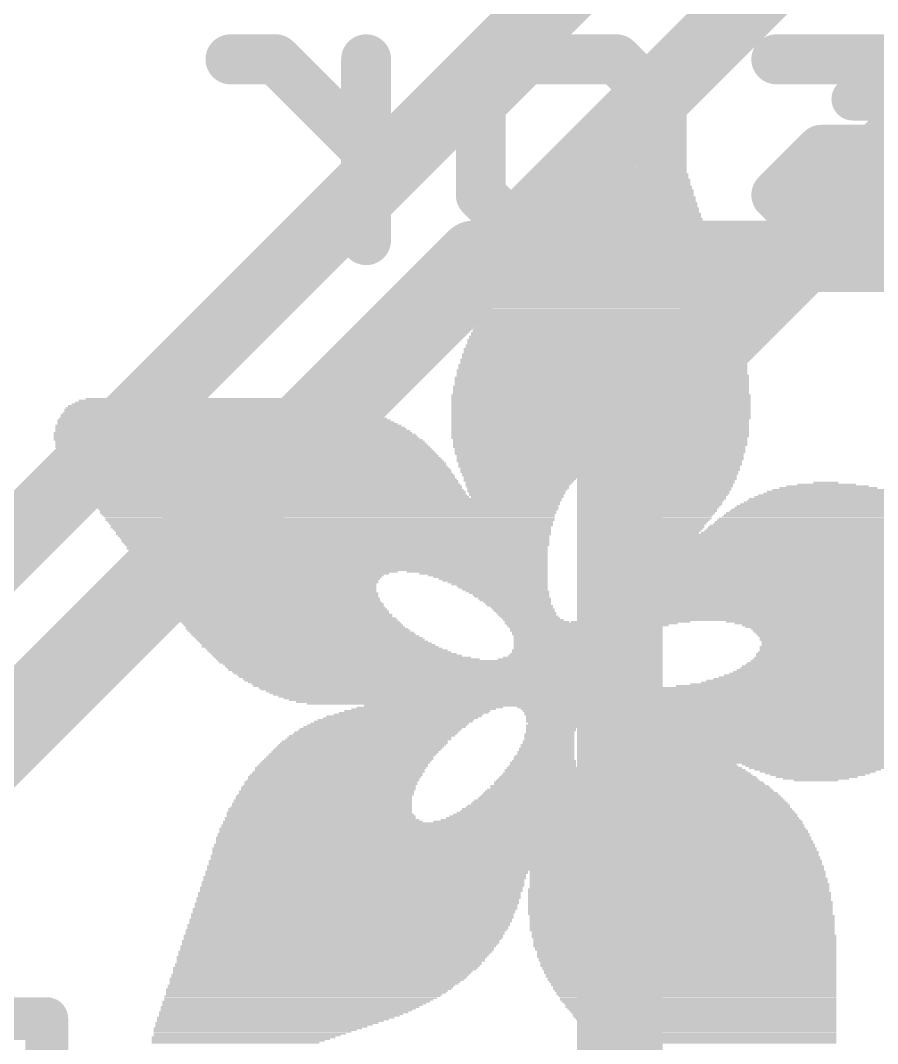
# Model space of a CAD drawing. Extents: x -0.1 to 25.5, y -0.1 to 17.9.
# Drawn here: x 4.724 to 7.776, y 11.802 to 15.445 of the extents above; entities that cross this region are included whole.
import ezdxf

# ---------------------------------------------------------------- set-up
doc = ezdxf.new("R2010")
doc.units = 0
for name, color, linetype in [('1', 12, 'CONTINUOUS'), ('16', 5, 'CONTINUOUS'), ('21', 40, 'CONTINUOUS'), ('22', 6, 'CONTINUOUS')]:
    doc.layers.add(name, color=color, linetype=linetype)

# ---------------------------------------------------------------- blocks, each defined once
blk = doc.blocks.new('RECT')
blk.add_solid([(-0.5, -0.5), (0.5, -0.5), (-0.5, 0.5), (0.5, 0.5)])

msp = doc.modelspace()

# ---------------------------------------------------------------- linework, layer by layer
at = {"layer": '1', "const_width": 0.254}
for points in [[(4.306, 12.573), (6.338, 14.605)], [(6.338, 14.605), (16.3195, 14.605)]]:
    msp.add_lwpolyline(points, dxfattribs=at)
at = {"layer": '1', "const_width": 0.127}
for points in [[(6.338, 14.6685, 1), (6.338, 14.5415)], [(6.3829, 14.5601, 1), (6.2931, 14.6499)]]:
    msp.add_lwpolyline(points, format="xyb", dxfattribs=at)
at = {"layer": '16'}
for points, const_width in [([(7.1882, 16.0782), (2.5821, 11.4721)], 0.254), ([(3.3655, 11.557), (7.4295, 15.621)], 0.254), ([(7.9469, 15.0749), (6.858, 13.986)], 0.3048), ([(6.858, 13.986), (6.858, 10.8585)], 0.3048)]:
    msp.add_lwpolyline(points, dxfattribs=dict(at, const_width=const_width))
at = {"layer": '16', "const_width": 0.1524}
for points in [[(6.9342, 13.986, 1), (6.7818, 13.986)], [(6.8041, 14.0399, 1), (6.9119, 13.9321)]]:
    msp.add_lwpolyline(points, format="xyb", dxfattribs=at)
at = {"layer": '21', "const_width": 0.1524}
for points in [[(7.6881, 15.1645), (8.2643, 15.1645)], [(2.2175, 11.89), (4.8175, 11.89)], [(4.8175, 11.89), (4.8175, 10.79)]]:
    msp.add_lwpolyline(points, dxfattribs=at)
at = {"layer": '21', "const_width": 0.0762}
for points in [[(7.6881, 15.2026, 1), (7.6881, 15.1264)], [(4.8556, 11.89, 1), (4.7794, 11.89)], [(4.8175, 11.8519, 1), (4.8175, 11.9281)]]:
    msp.add_lwpolyline(points, format="xyb", dxfattribs=at)
at = {"layer": '22', "const_width": 0.1778}
for points in [[(5.6326, 15.3062), (5.4716, 15.3062)], [(5.9546, 14.9842), (5.6326, 15.3062)], [(5.9546, 14.6622), (5.9546, 15.3062)], [(6.3631, 15.1452), (6.5241, 15.3062)], [(6.5241, 15.3062), (6.8461, 15.3062)], [(6.8461, 15.3062), (7.0071, 15.1452)], [(7.8986, 15.3062), (7.4155, 15.3062)], [(6.3631, 14.8232), (6.3631, 15.1452)], [(7.0071, 15.1452), (7.0071, 14.8232)], [(7.4155, 14.8232), (7.5766, 14.9842)], [(7.5766, 14.9842), (7.8986, 14.9842)], [(6.5241, 14.6622), (6.3631, 14.8232)], [(7.0071, 14.8232), (6.8461, 14.6622)], [(7.5766, 14.6622), (7.4155, 14.8232)], [(6.8461, 14.6622), (6.5241, 14.6622)], [(8.0596, 14.6622), (7.5766, 14.6622)]]:
    msp.add_lwpolyline(points, dxfattribs=at)
at = {"layer": '22', "const_width": 0.0889}
for points in [[(5.4716, 15.3506, 1), (5.4716, 15.2617)], [(5.6641, 15.3376, 1), (5.6012, 15.2747)], [(5.6326, 15.2617, 1), (5.6326, 15.3506)], [(5.9991, 15.3062, 1), (5.9102, 15.3062)], [(6.5241, 15.3506, 1), (6.5241, 15.2617)], [(6.5555, 15.2747, 1), (6.4927, 15.3376)], [(6.8775, 15.3376, 1), (6.8147, 15.2747)], [(6.8461, 15.2617, 1), (6.8461, 15.3506)], [(7.4155, 15.3506, 1), (7.4155, 15.2617)], [(6.4075, 15.1452, 1), (6.3186, 15.1452)], [(7.0516, 15.1452, 1), (6.9627, 15.1452)], [(6.3317, 15.1766, 1), (6.3945, 15.1137)], [(6.9757, 15.1137, 1), (7.0385, 15.1766)], [(5.9232, 14.9527, 1), (5.9861, 15.0156)], [(7.5766, 15.0286, 1), (7.5766, 14.9397)], [(7.608, 14.9527, 1), (7.5451, 15.0156)], [(6.3945, 14.8546, 1), (6.3317, 14.7917)], [(7.0385, 14.7917, 1), (6.9757, 14.8546)], [(7.447, 14.8546, 1), (7.3841, 14.7917)], [(6.3186, 14.8232, 1), (6.4075, 14.8232)], [(6.9627, 14.8232, 1), (7.0516, 14.8232)], [(7.3841, 14.8546, 1), (7.447, 14.7917)], [(6.5241, 14.7066, 1), (6.5241, 14.6177)], [(6.4927, 14.6307, 1), (6.5555, 14.6936)], [(6.8147, 14.6936, 1), (6.8775, 14.6307)], [(6.8461, 14.6177, 1), (6.8461, 14.7066)], [(7.5766, 14.7066, 1), (7.5766, 14.6177)], [(7.5451, 14.6307, 1), (7.608, 14.6936)], [(5.9102, 14.6622, 1), (5.9991, 14.6622)]]:
    msp.add_lwpolyline(points, format="xyb", dxfattribs=at)

# ---------------------------------------------------------------- block references
at = {"layer": '21'}
for p, xscale, yscale in [((6.9342, 15.0813), 0.1334, 0.0063), ((6.931, 15.0876), 0.1016, 0.0064), ((6.931, 15.094), 0.0635, 0.0063), ((6.9342, 15.0432), 0.2222, 0.0063), ((6.9342, 15.0495), 0.2096, 0.0064), ((6.9342, 15.0559), 0.1968, 0.0063), ((6.9342, 15.0622), 0.1842, 0.0064), ((6.9342, 15.0686), 0.1714, 0.0063), ((6.9374, 15.0749), 0.1524, 0.0064), ((6.9279, 15.0114), 0.2603, 0.0064), ((6.931, 15.0178), 0.254, 0.0063), ((6.931, 15.0241), 0.2413, 0.0064), ((6.9342, 15.0305), 0.235, 0.0063), ((6.9342, 15.0368), 0.2222, 0.0064), ((6.9247, 14.9733), 0.3048, 0.0064), ((6.9247, 14.986), 0.2921, 0.0064), ((6.9247, 14.9797), 0.2921, 0.0063), ((6.9279, 14.9924), 0.2857, 0.0063), ((6.9279, 14.9987), 0.2731, 0.0064), ((6.931, 15.0051), 0.2667, 0.0063), ((6.9152, 14.9416), 0.3365, 0.0063), ((6.9184, 14.9352), 0.3429, 0.0064), ((6.9183, 14.9479), 0.3302, 0.0064), ((6.9215, 14.9543), 0.3238, 0.0063), ((6.9215, 14.967), 0.3112, 0.0063), ((6.9215, 14.9606), 0.3112, 0.0064), ((6.9088, 14.8971), 0.3874, 0.0064), ((6.9088, 14.9035), 0.3746, 0.0063), ((6.912, 14.9162), 0.3683, 0.0063), ((6.912, 14.9098), 0.3683, 0.0064), ((6.912, 14.9225), 0.3556, 0.0064), ((6.9152, 14.9289), 0.3493, 0.0063), ((6.9024, 14.8717), 0.4127, 0.0064), ((6.9024, 14.8654), 0.4127, 0.0063), ((6.9056, 14.878), 0.4064, 0.0063), ((6.9057, 14.8844), 0.3937, 0.0064), ((6.9088, 14.8908), 0.3874, 0.0063), ((6.8961, 14.8336), 0.4508, 0.0064), ((6.8961, 14.8273), 0.4508, 0.0063), ((6.8993, 14.8399), 0.4445, 0.0063), ((6.8993, 14.8527), 0.4318, 0.0063), ((6.8993, 14.8463), 0.4318, 0.0064), ((6.8993, 14.859), 0.4191, 0.0064), ((6.8866, 14.7892), 0.4953, 0.0063), ((6.8898, 14.7955), 0.4889, 0.0064), ((6.8898, 14.8082), 0.4763, 0.0064), ((6.8898, 14.8018), 0.4763, 0.0063), ((6.8929, 14.8146), 0.4699, 0.0063), ((6.8929, 14.8209), 0.4572, 0.0064), ((6.8834, 14.7574), 0.527, 0.0064), ((6.8803, 14.7637), 0.5207, 0.0063), ((6.8834, 14.7701), 0.5144, 0.0064), ((6.8834, 14.7828), 0.5016, 0.0064), ((6.8866, 14.7765), 0.508, 0.0063), ((6.8739, 14.7193), 0.5715, 0.0064), ((6.8739, 14.7256), 0.5588, 0.0063), ((6.8771, 14.7384), 0.5525, 0.0063), ((6.8771, 14.732), 0.5525, 0.0064), ((6.8771, 14.7447), 0.5397, 0.0064), ((6.8802, 14.7511), 0.5334, 0.0063), ((6.8675, 14.6812), 0.6096, 0.0064), ((6.8676, 14.6939), 0.5969, 0.0064), ((6.8676, 14.6875), 0.5969, 0.0063), ((6.8707, 14.7003), 0.5906, 0.0063), ((6.8707, 14.7066), 0.5778, 0.0064), ((6.8739, 14.713), 0.5715, 0.0063), ((6.858, 14.6494), 0.6414, 0.0063), ((6.858, 14.6431), 0.6414, 0.0064), ((6.8612, 14.6558), 0.635, 0.0064), ((6.8643, 14.6622), 0.6287, 0.0063), ((6.8612, 14.6685), 0.6223, 0.0064), ((6.8643, 14.6749), 0.6159, 0.0063), ((6.8517, 14.6113), 0.6795, 0.0063), ((6.8517, 14.6241), 0.6667, 0.0063), ((6.8548, 14.6177), 0.6731, 0.0064), ((6.8548, 14.6304), 0.6604, 0.0064), ((6.858, 14.6368), 0.654, 0.0063), ((6.8453, 14.5732), 0.7176, 0.0063), ((6.8453, 14.586), 0.7048, 0.0063), ((6.8485, 14.5796), 0.7112, 0.0064), ((6.8485, 14.5923), 0.6985, 0.0064), ((6.8485, 14.605), 0.6858, 0.0064), ((6.8517, 14.5987), 0.6921, 0.0063), ((6.8358, 14.5352), 0.762, 0.0063), ((6.839, 14.5415), 0.7557, 0.0064), ((6.839, 14.5479), 0.7429, 0.0063), ((6.8421, 14.5606), 0.7366, 0.0063), ((6.8421, 14.5542), 0.7366, 0.0064), ((6.8422, 14.5669), 0.7239, 0.0064), ((6.8295, 14.4971), 0.8001, 0.0063), ((6.8326, 14.5034), 0.7938, 0.0064), ((6.8326, 14.5161), 0.781, 0.0064), ((6.8326, 14.5098), 0.781, 0.0063), ((6.8326, 14.5225), 0.7684, 0.0063), ((6.8358, 14.5288), 0.762, 0.0064), ((6.8199, 14.4653), 0.8318, 0.0064), ((6.8231, 14.4717), 0.8255, 0.0063), ((6.8262, 14.478), 0.8191, 0.0064), ((6.8262, 14.4907), 0.8065, 0.0064), ((6.8262, 14.4844), 0.8065, 0.0063), ((6.8167, 14.4336), 0.8636, 0.0063), ((6.8167, 14.4272), 0.8636, 0.0064), ((6.8199, 14.4399), 0.8572, 0.0064), ((6.8168, 14.4463), 0.8509, 0.0063), ((6.8199, 14.4526), 0.8446, 0.0064), ((6.8231, 14.459), 0.8382, 0.0063), ((6.8104, 14.3955), 0.9017, 0.0063), ((6.8104, 14.3891), 0.9017, 0.0064), ((6.8136, 14.4018), 0.8953, 0.0064), ((6.8136, 14.4145), 0.8827, 0.0064), ((6.8136, 14.4082), 0.8827, 0.0063), ((6.8168, 14.4209), 0.8763, 0.0063), ((6.8072, 14.3574), 0.9334, 0.0063), ((6.8072, 14.351), 0.9334, 0.0064), ((6.8072, 14.3701), 0.9208, 0.0063), ((6.8104, 14.3637), 0.9271, 0.0064), ((6.8104, 14.3828), 0.9144, 0.0063), ((6.8104, 14.3764), 0.9144, 0.0064), ((6.804, 14.3193), 0.9652, 0.0063), ((6.8041, 14.332), 0.9525, 0.0063), ((6.8072, 14.3256), 0.9588, 0.0064), ((6.804, 14.3447), 0.9398, 0.0063), ((6.8072, 14.3383), 0.9462, 0.0064), ((6.804, 14.2812), 0.9906, 0.0063), ((6.8009, 14.2875), 0.9843, 0.0064), ((6.8009, 14.3066), 0.9715, 0.0063), ((6.8041, 14.3002), 0.9779, 0.0064), ((6.8041, 14.2939), 0.9779, 0.0063), ((6.804, 14.3129), 0.9652, 0.0064), ((6.7976, 14.2558), 1.0033, 0.0063), ((6.8009, 14.2494), 1.0097, 0.0064), ((6.8009, 14.2431), 1.0097, 0.0063), ((6.8009, 14.2748), 0.9969, 0.0064), ((6.8009, 14.2685), 0.9969, 0.0063), ((6.8009, 14.2621), 0.9969, 0.0064), ((6.7976, 14.2177), 1.0287, 0.0063), ((6.7976, 14.2113), 1.0287, 0.0064), ((6.7976, 14.205), 1.0287, 0.0063), ((6.7977, 14.2367), 1.016, 0.0064), ((6.7977, 14.2304), 1.016, 0.0063), ((6.7977, 14.224), 1.016, 0.0064), ((6.7945, 14.1732), 1.0478, 0.0064), ((6.7945, 14.1986), 1.035, 0.0064), ((6.7945, 14.1923), 1.035, 0.0063), ((6.7945, 14.1859), 1.035, 0.0064), ((6.7977, 14.1796), 1.0414, 0.0063), ((6.7914, 14.1415), 1.0541, 0.0063), ((6.7914, 14.1351), 1.0541, 0.0064), ((6.7945, 14.1669), 1.0478, 0.0063), ((6.7945, 14.1605), 1.0478, 0.0064), ((6.7945, 14.1542), 1.0478, 0.0063), ((6.7945, 14.1478), 1.0478, 0.0064), ((5.3531, 14.097), 0.7937, 0.0064), ((6.7913, 14.1097), 1.0668, 0.0064), ((6.7913, 14.1034), 1.0668, 0.0063), ((6.7913, 14.097), 1.0668, 0.0064), ((6.7914, 14.1288), 1.0541, 0.0063), ((6.7914, 14.1224), 1.0541, 0.0064), ((6.7914, 14.1161), 1.0541, 0.0063), ((5.4134, 14.0589), 1.0668, 0.0064), ((5.407, 14.0653), 1.0414, 0.0063), ((5.3975, 14.0716), 1.0096, 0.0064), ((5.3912, 14.078), 0.9715, 0.0063), ((5.3817, 14.0843), 0.9271, 0.0064), ((5.3689, 14.0907), 0.8763, 0.0063), ((6.7913, 14.0907), 1.0668, 0.0063), ((6.7913, 14.0843), 1.0668, 0.0064), ((6.7913, 14.078), 1.0668, 0.0063), ((6.7913, 14.0716), 1.0668, 0.0064), ((6.7913, 14.0653), 1.0668, 0.0063), ((6.7913, 14.0589), 1.0668, 0.0064), ((5.4451, 14.0272), 1.1684, 0.0063), ((5.4325, 14.0399), 1.1303, 0.0063), ((5.442, 14.0335), 1.1493, 0.0064), ((5.4293, 14.0462), 1.1113, 0.0064), ((5.4229, 14.0526), 1.0858, 0.0063), ((6.7913, 14.0526), 1.0668, 0.0063), ((6.7913, 14.0462), 1.0668, 0.0064), ((6.7913, 14.0399), 1.0668, 0.0063), ((6.7913, 14.0335), 1.0668, 0.0064), ((6.7913, 14.0272), 1.0668, 0.0063), ((5.4705, 13.9954), 1.2446, 0.0064), ((5.4737, 13.9891), 1.251, 0.0063), ((5.4642, 14.0018), 1.2319, 0.0063), ((5.4546, 14.0145), 1.2001, 0.0063), ((5.4483, 14.0208), 1.1874, 0.0064), ((5.461, 14.0081), 1.2128, 0.0064), ((6.7881, 14.0208), 1.0605, 0.0064), ((6.7881, 14.0145), 1.0605, 0.0063), ((6.7881, 14.0081), 1.0605, 0.0064), ((6.7881, 14.0018), 1.0605, 0.0063), ((6.7881, 13.9954), 1.0605, 0.0064), ((6.7881, 13.9891), 1.0605, 0.0063), ((5.4864, 13.97), 1.289, 0.0064), ((5.4896, 13.9637), 1.2954, 0.0063), ((5.4928, 13.9573), 1.3017, 0.0064), ((5.4991, 13.951), 1.3144, 0.0063), ((5.4801, 13.9764), 1.2763, 0.0063), ((5.4801, 13.9827), 1.2637, 0.0064), ((6.7881, 13.9827), 1.0605, 0.0064), ((6.7881, 13.9764), 1.0605, 0.0063), ((6.7881, 13.97), 1.0605, 0.0064), ((6.7881, 13.9637), 1.0605, 0.0063), ((6.785, 13.9573), 1.0541, 0.0064), ((6.7881, 13.951), 1.0477, 0.0063), ((5.5055, 13.9446), 1.3145, 0.0064), ((5.5086, 13.9383), 1.3208, 0.0063), ((5.5118, 13.9319), 1.3272, 0.0064), ((5.515, 13.9256), 1.3335, 0.0063), ((5.5213, 13.9192), 1.3335, 0.0064), ((6.7881, 13.9446), 1.0477, 0.0064), ((6.7881, 13.9383), 1.0477, 0.0063), ((6.7881, 13.9319), 1.0477, 0.0064), ((6.785, 13.9256), 1.0414, 0.0063), ((6.7881, 13.9192), 1.0351, 0.0064), ((5.5245, 13.9129), 1.3398, 0.0063), ((5.5309, 13.9065), 1.3399, 0.0064), ((5.534, 13.9002), 1.3462, 0.0063), ((5.5404, 13.8938), 1.3462, 0.0064), ((5.5436, 13.8875), 1.3525, 0.0063), ((5.5499, 13.8811), 1.3526, 0.0064), ((6.7881, 13.9129), 1.0351, 0.0063), ((6.7881, 13.9065), 1.0351, 0.0064), ((6.785, 13.9002), 1.0287, 0.0063), ((6.7881, 13.8938), 1.0223, 0.0064), ((6.7881, 13.8875), 1.0223, 0.0063), ((6.7881, 13.8811), 1.0223, 0.0064), ((5.5531, 13.8748), 1.3589, 0.0063), ((5.5595, 13.8684), 1.3589, 0.0064), ((5.5626, 13.862), 1.3526, 0.0063), ((5.569, 13.8557), 1.3525, 0.0064), ((5.5722, 13.8494), 1.3589, 0.0063), ((5.5785, 13.843), 1.3589, 0.0064), ((6.785, 13.8748), 1.016, 0.0063), ((6.7881, 13.8684), 1.0097, 0.0064), ((6.7881, 13.862), 1.0097, 0.0063), ((6.785, 13.8557), 1.0033, 0.0064), ((6.7881, 13.8494), 0.9969, 0.0063), ((6.7881, 13.843), 0.9969, 0.0064), ((5.5817, 13.8367), 1.3525, 0.0063), ((5.5849, 13.8303), 1.3589, 0.0064), ((5.5911, 13.8239), 1.3589, 0.0063), ((5.5944, 13.8176), 1.3525, 0.0064), ((5.6007, 13.8113), 1.3526, 0.0063), ((5.6039, 13.8049), 1.3589, 0.0064), ((6.785, 13.8367), 0.9906, 0.0063), ((6.5119, 13.8303), 0.4318, 0.0064), ((6.5056, 13.8239), 0.4191, 0.0063), ((6.4992, 13.8049), 0.3937, 0.0064), ((6.5056, 13.8176), 0.4064, 0.0064), ((6.5024, 13.8113), 0.4, 0.0063), ((7.0263, 13.8303), 0.508, 0.0064), ((7.0263, 13.8239), 0.4953, 0.0063), ((7.0295, 13.8176), 0.4889, 0.0064), ((7.0326, 13.8113), 0.4826, 0.0063), ((7.0327, 13.8049), 0.4699, 0.0064), ((5.6071, 13.7986), 1.3525, 0.0063), ((5.6134, 13.7922), 1.3526, 0.0064), ((5.6166, 13.7858), 1.3589, 0.0063), ((5.6198, 13.7795), 1.3525, 0.0064), ((5.6261, 13.7732), 1.3526, 0.0063), ((6.4992, 13.7986), 0.381, 0.0063), ((6.4961, 13.7922), 0.3747, 0.0064), ((6.4929, 13.7858), 0.3683, 0.0063), ((6.4929, 13.7732), 0.3556, 0.0063), ((6.4961, 13.7795), 0.3619, 0.0064), ((7.0327, 13.7986), 0.4699, 0.0063), ((7.0326, 13.7922), 0.4572, 0.0064), ((7.0358, 13.7858), 0.4508, 0.0063), ((7.0327, 13.7795), 0.4445, 0.0064), ((7.0327, 13.7732), 0.4445, 0.0063), ((7.6041, 13.7732), 0.4064, 0.0063), ((7.601, 13.7795), 0.3493, 0.0064), ((7.5978, 13.7858), 0.2921, 0.0063), ((7.5946, 13.7922), 0.2096, 0.0064), ((7.5915, 13.7986), 0.0889, 0.0063), ((5.6325, 13.7668), 1.3525, 0.0064), ((5.6325, 13.7605), 1.3525, 0.0063), ((5.6388, 13.7541), 1.3526, 0.0064), ((5.6452, 13.7477), 1.3525, 0.0063), ((5.8134, 13.7414), 1.6764, 0.0064), ((5.8134, 13.7351), 1.6764, 0.0063), ((6.4897, 13.7668), 0.3492, 0.0064), ((6.4929, 13.7605), 0.3429, 0.0063), ((6.4897, 13.7541), 0.3366, 0.0064), ((6.4929, 13.7477), 0.3302, 0.0063), ((7.0326, 13.7668), 0.4318, 0.0064), ((7.0326, 13.7605), 0.4318, 0.0063), ((7.0295, 13.7541), 0.4255, 0.0064), ((7.0263, 13.7351), 0.4064, 0.0063), ((7.0295, 13.7477), 0.4127, 0.0063), ((7.0295, 13.7414), 0.4127, 0.0064), ((7.62, 13.7351), 0.616, 0.0063), ((7.6137, 13.7414), 0.5905, 0.0064), ((7.6105, 13.7477), 0.5461, 0.0063), ((7.6105, 13.7541), 0.5207, 0.0064), ((7.6073, 13.7605), 0.4762, 0.0063), ((7.6042, 13.7668), 0.4445, 0.0064), ((5.8135, 13.7287), 1.6637, 0.0064), ((5.8166, 13.7224), 1.6574, 0.0063), ((5.8166, 13.716), 1.6446, 0.0064), ((5.8166, 13.7096), 1.6446, 0.0063), ((5.8197, 13.7033), 1.6383, 0.0064), ((5.8198, 13.697), 1.6256, 0.0063), ((7.0231, 13.7287), 0.4, 0.0064), ((7.0231, 13.7224), 0.4, 0.0063), ((7.0231, 13.716), 0.3874, 0.0064), ((7.0199, 13.7096), 0.381, 0.0063), ((7.0168, 13.7033), 0.3747, 0.0064), ((7.0168, 13.697), 0.3747, 0.0063), ((7.6486, 13.697), 0.8001, 0.0063), ((7.6423, 13.7033), 0.7747, 0.0064), ((7.6359, 13.7096), 0.7366, 0.0063), ((7.6327, 13.716), 0.7176, 0.0064), ((7.6264, 13.7224), 0.6795, 0.0063), ((7.6232, 13.7287), 0.6477, 0.0064), ((5.8198, 13.6906), 1.6256, 0.0064), ((5.8197, 13.6843), 1.6129, 0.0063), ((5.823, 13.6779), 1.6065, 0.0064), ((5.8261, 13.6715), 1.6002, 0.0063), ((5.8261, 13.6652), 1.6002, 0.0064), ((5.8262, 13.6589), 1.5875, 0.0063), ((7.0104, 13.6843), 0.362, 0.0063), ((7.0072, 13.6779), 0.3556, 0.0064), ((7.0072, 13.6715), 0.3556, 0.0063), ((7.0009, 13.6589), 0.3429, 0.0063), ((7.0136, 13.6906), 0.3683, 0.0064), ((7.0041, 13.6652), 0.3493, 0.0064), ((7.6835, 13.6589), 0.9716, 0.0063), ((7.674, 13.6652), 0.9398, 0.0064), ((7.6708, 13.6715), 0.9208, 0.0063), ((7.6645, 13.6779), 0.8827, 0.0064), ((7.6581, 13.6843), 0.8572, 0.0063), ((7.6518, 13.6906), 0.8319, 0.0064), ((5.8293, 13.6525), 1.5812, 0.0064), ((5.8325, 13.6462), 1.5748, 0.0063), ((5.8293, 13.6398), 1.5684, 0.0064), ((5.8325, 13.6334), 1.5621, 0.0063), ((5.8357, 13.6271), 1.5557, 0.0064), ((6.9977, 13.6525), 0.3366, 0.0064), ((6.9945, 13.6462), 0.3302, 0.0063), ((6.9945, 13.6398), 0.3302, 0.0064), ((6.9914, 13.6334), 0.3239, 0.0063), ((6.9882, 13.6271), 0.3175, 0.0064), ((7.7121, 13.6271), 1.1049, 0.0064), ((7.7089, 13.6334), 1.0858, 0.0063), ((7.6994, 13.6398), 1.0541, 0.0064), ((7.6931, 13.6462), 1.0287, 0.0063), ((7.6899, 13.6525), 0.9969, 0.0064), ((5.8388, 13.6208), 1.5494, 0.0063), ((5.8388, 13.6144), 1.5494, 0.0064), ((5.8388, 13.6081), 1.5367, 0.0063), ((5.842, 13.6017), 1.5304, 0.0064), ((5.8452, 13.5953), 1.524, 0.0063), ((5.8452, 13.589), 1.524, 0.0064), ((6.985, 13.6208), 0.3112, 0.0063), ((7.5692, 13.6144), 1.4796, 0.0064), ((7.5756, 13.6081), 1.4923, 0.0063), ((7.6073, 13.589), 1.5558, 0.0064), ((7.5883, 13.6017), 1.5177, 0.0064), ((7.5978, 13.5953), 1.5367, 0.0063), ((7.7184, 13.6208), 1.143, 0.0063), ((5.8483, 13.5827), 1.5177, 0.0063), ((5.8516, 13.5763), 1.5113, 0.0064), ((5.8515, 13.57), 1.4986, 0.0063), ((5.8515, 13.5636), 1.4986, 0.0064), ((5.8547, 13.5572), 1.4922, 0.0063), ((5.8579, 13.5509), 1.4859, 0.0064), ((7.6327, 13.57), 1.6192, 0.0063), ((7.6454, 13.5636), 1.6446, 0.0064), ((7.655, 13.5572), 1.6637, 0.0063), ((7.6645, 13.5509), 1.6827, 0.0064), ((7.6168, 13.5827), 1.5748, 0.0063), ((7.6295, 13.5763), 1.6002, 0.0064), ((5.8579, 13.5446), 1.4859, 0.0063), ((5.8611, 13.5382), 1.4795, 0.0064), ((5.8642, 13.5319), 1.4732, 0.0063), ((5.8674, 13.5255), 1.4668, 0.0064), ((5.8674, 13.5191), 1.4668, 0.0063), ((5.8706, 13.5128), 1.4605, 0.0064), ((7.6867, 13.5255), 1.7399, 0.0064), ((7.693, 13.5191), 1.7526, 0.0063), ((7.6962, 13.5128), 1.759, 0.0064), ((7.6708, 13.5446), 1.6954, 0.0063), ((7.6867, 13.5319), 1.7272, 0.0063), ((7.6804, 13.5382), 1.7145, 0.0064), ((5.8738, 13.5065), 1.4541, 0.0063), ((5.8769, 13.5001), 1.4478, 0.0064), ((5.8769, 13.4938), 1.4478, 0.0063), ((5.8801, 13.4874), 1.4414, 0.0064), ((5.6166, 13.4811), 0.9017, 0.0063), ((6.35, 13.4811), 0.5016, 0.0063), ((7.7089, 13.4811), 1.797, 0.0063), ((7.7026, 13.5001), 1.7843, 0.0064), ((7.7026, 13.4938), 1.7843, 0.0063), ((7.7058, 13.4874), 1.7907, 0.0064), ((7.7026, 13.5065), 1.7717, 0.0063), ((5.6039, 13.4747), 0.8636, 0.0064), ((5.5944, 13.4684), 0.8445, 0.0063), ((5.5944, 13.462), 0.8319, 0.0064), ((5.5944, 13.4557), 0.8191, 0.0063), ((5.5912, 13.4493), 0.8128, 0.0064), ((5.5944, 13.443), 0.8065, 0.0063), ((6.3722, 13.4747), 0.4572, 0.0064), ((6.3881, 13.4684), 0.4254, 0.0063), ((6.3976, 13.462), 0.4064, 0.0064), ((6.4072, 13.4557), 0.3873, 0.0063), ((6.4135, 13.4493), 0.3746, 0.0064), ((6.423, 13.443), 0.3556, 0.0063), ((7.7058, 13.4557), 1.8161, 0.0063), ((7.7058, 13.4493), 1.8161, 0.0064), ((7.7089, 13.443), 1.8224, 0.0063), ((7.7057, 13.4684), 1.8034, 0.0063), ((7.7089, 13.462), 1.8098, 0.0064), ((7.7089, 13.4747), 1.797, 0.0064), ((5.5944, 13.4366), 0.7937, 0.0064), ((5.5975, 13.4303), 0.7874, 0.0063), ((5.5975, 13.4239), 0.7874, 0.0064), ((5.6007, 13.4176), 0.781, 0.0063), ((5.6039, 13.4112), 0.7747, 0.0064), ((5.6103, 13.4049), 0.7747, 0.0063), ((6.4294, 13.4366), 0.3429, 0.0064), ((6.4389, 13.4303), 0.3238, 0.0063), ((6.4421, 13.4239), 0.3175, 0.0064), ((6.4484, 13.4176), 0.3048, 0.0063), ((6.458, 13.4112), 0.2985, 0.0064), ((6.4643, 13.4049), 0.2858, 0.0063), ((7.6994, 13.4049), 1.8415, 0.0063), ((7.7026, 13.4176), 1.8351, 0.0063), ((7.7026, 13.4112), 1.8351, 0.0064), ((7.7057, 13.4303), 1.8288, 0.0063), ((7.7057, 13.4239), 1.8288, 0.0064), ((7.7089, 13.4366), 1.8224, 0.0064), ((5.6103, 13.3985), 0.7747, 0.0064), ((5.6134, 13.3922), 0.7684, 0.0063), ((5.6198, 13.3858), 0.7683, 0.0064), ((5.6229, 13.3795), 0.762, 0.0063), ((5.6261, 13.3731), 0.7684, 0.0064), ((5.6325, 13.3668), 0.7683, 0.0063), ((6.4707, 13.3985), 0.2731, 0.0064), ((6.4739, 13.3922), 0.2667, 0.0063), ((6.4834, 13.3858), 0.2603, 0.0064), ((6.4865, 13.3795), 0.254, 0.0063), ((6.4929, 13.3731), 0.2413, 0.0064), ((6.4961, 13.3668), 0.2349, 0.0063), ((7.6867, 13.3668), 1.8542, 0.0063), ((7.693, 13.3795), 1.8542, 0.0063), ((7.693, 13.3731), 1.8542, 0.0064), ((7.6962, 13.3922), 1.8478, 0.0063), ((7.6962, 13.3858), 1.8478, 0.0064), ((7.6994, 13.3985), 1.8415, 0.0064), ((5.6356, 13.3604), 0.762, 0.0064), ((5.6388, 13.3541), 0.7684, 0.0063), ((5.6452, 13.3477), 0.7683, 0.0064), ((5.6515, 13.3414), 0.7684, 0.0063), ((5.6547, 13.335), 0.762, 0.0064), ((6.5024, 13.3604), 0.235, 0.0064), ((6.5088, 13.3541), 0.2223, 0.0063), ((6.5151, 13.3477), 0.2222, 0.0064), ((6.5183, 13.3414), 0.2159, 0.0063), ((6.5247, 13.335), 0.2159, 0.0064), ((7.6708, 13.3414), 1.8606, 0.0063), ((7.6708, 13.335), 1.8606, 0.0064), ((7.6772, 13.3477), 1.8605, 0.0064), ((7.6803, 13.3541), 1.8542, 0.0063), ((7.6867, 13.3604), 1.8542, 0.0064), ((5.6611, 13.3287), 0.7747, 0.0063), ((5.6642, 13.3223), 0.7684, 0.0064), ((5.6738, 13.316), 0.7747, 0.0063), ((5.6833, 13.3033), 0.7811, 0.0063), ((5.6801, 13.3096), 0.7747, 0.0064), ((5.6896, 13.2969), 0.781, 0.0064), ((6.5278, 13.3287), 0.2096, 0.0063), ((6.5342, 13.3223), 0.2095, 0.0064), ((6.5405, 13.316), 0.2096, 0.0063), ((6.5501, 13.3096), 0.2159, 0.0064), ((6.5627, 13.3033), 0.2286, 0.0063), ((6.7564, 13.2969), 0.616, 0.0064), ((6.8961, 13.3033), 0.4254, 0.0063), ((7.6423, 13.3096), 1.8669, 0.0064), ((7.6486, 13.316), 1.8669, 0.0063), ((7.6581, 13.3223), 1.8606, 0.0064), ((7.6613, 13.3287), 1.8669, 0.0063), ((7.9026, 13.3033), 1.3335, 0.0063), ((7.9153, 13.2969), 1.2954, 0.0064), ((5.6959, 13.2906), 0.7811, 0.0063), ((5.7023, 13.2842), 0.781, 0.0064), ((5.7087, 13.2779), 0.7937, 0.0063), ((5.715, 13.2715), 0.7938, 0.0064), ((5.7246, 13.2652), 0.8001, 0.0063), ((5.7309, 13.2588), 0.8001, 0.0064), ((6.7437, 13.2906), 0.5778, 0.0063), ((6.7342, 13.2842), 0.5461, 0.0064), ((6.7183, 13.2715), 0.5016, 0.0064), ((6.7247, 13.2779), 0.5143, 0.0063), ((6.712, 13.2652), 0.4763, 0.0063), ((6.7056, 13.2588), 0.4636, 0.0064), ((7.9217, 13.2906), 1.2573, 0.0063), ((7.9248, 13.2842), 1.2382, 0.0064), ((7.9312, 13.2779), 1.2129, 0.0063), ((7.928, 13.2715), 1.1938, 0.0064), ((7.928, 13.2652), 1.1811, 0.0063), ((7.928, 13.2588), 1.1684, 0.0064), ((5.7404, 13.2525), 0.8064, 0.0063), ((5.7499, 13.2461), 0.8128, 0.0064), ((5.7563, 13.2398), 0.8128, 0.0063), ((5.7658, 13.2334), 0.8192, 0.0064), ((5.7754, 13.2271), 0.8255, 0.0063), ((6.6993, 13.2525), 0.4381, 0.0063), ((6.6961, 13.2461), 0.4318, 0.0064), ((6.6898, 13.2398), 0.4191, 0.0063), ((6.6834, 13.2334), 0.4064, 0.0064), ((6.6802, 13.2271), 0.4, 0.0063), ((7.9248, 13.2525), 1.1494, 0.0063), ((7.9248, 13.2461), 1.1366, 0.0064), ((7.9217, 13.2398), 1.1303, 0.0063), ((7.9184, 13.2334), 1.1113, 0.0064), ((7.9153, 13.2271), 1.1049, 0.0063), ((5.7912, 13.2144), 0.8446, 0.0063), ((5.7849, 13.2207), 0.8319, 0.0064), ((5.8039, 13.208), 0.8446, 0.0064), ((5.8166, 13.2017), 0.8572, 0.0063), ((5.8261, 13.1953), 0.8636, 0.0064), ((5.8388, 13.189), 0.8763, 0.0063), ((6.6548, 13.189), 0.3746, 0.0063), ((6.6612, 13.2017), 0.3747, 0.0063), ((6.658, 13.1953), 0.3683, 0.0064), ((6.6739, 13.2207), 0.3873, 0.0064), ((6.6707, 13.2144), 0.381, 0.0063), ((6.6675, 13.208), 0.3746, 0.0064), ((7.8803, 13.189), 1.0731, 0.0063), ((7.8867, 13.1953), 1.0732, 0.0064), ((7.9026, 13.2144), 1.0922, 0.0063), ((7.8994, 13.208), 1.0858, 0.0064), ((7.8931, 13.2017), 1.0731, 0.0063), ((7.9089, 13.2207), 1.0922, 0.0064), ((5.8515, 13.1826), 0.889, 0.0064), ((5.8706, 13.1763), 0.9144, 0.0063), ((5.8896, 13.1699), 0.9398, 0.0064), ((6.1278, 13.1636), 1.4033, 0.0063), ((6.1309, 13.1572), 1.397, 0.0064), ((6.1372, 13.1509), 1.3843, 0.0063), ((6.6262, 13.1699), 0.4064, 0.0064), ((6.639, 13.1763), 0.3937, 0.0063), ((6.6485, 13.1826), 0.3747, 0.0064), ((7.8328, 13.1509), 1.0541, 0.0063), ((7.8422, 13.1572), 1.0605, 0.0064), ((7.8518, 13.1636), 1.0541, 0.0063), ((7.8582, 13.1699), 1.0541, 0.0064), ((7.8677, 13.1763), 1.0605, 0.0063), ((7.874, 13.1826), 1.0604, 0.0064), ((6.1405, 13.1445), 1.3779, 0.0064), ((6.1436, 13.1382), 1.3716, 0.0063), ((6.15, 13.1318), 1.3716, 0.0064), ((6.1564, 13.1255), 1.3589, 0.0063), ((6.1627, 13.1191), 1.3589, 0.0064), ((6.1722, 13.1128), 1.3526, 0.0063), ((7.7693, 13.1128), 1.0795, 0.0063), ((7.7819, 13.1191), 1.0668, 0.0064), ((7.7915, 13.1255), 1.0605, 0.0063), ((7.8042, 13.1318), 1.0605, 0.0064), ((7.8136, 13.1382), 1.0541, 0.0063), ((7.8232, 13.1445), 1.0604, 0.0064), ((6.1818, 13.1064), 1.3589, 0.0064), ((6.1913, 13.1001), 1.3525, 0.0063), ((6.2039, 13.0937), 1.3653, 0.0064), ((6.2167, 13.0874), 1.3653, 0.0063), ((6.2389, 13.081), 1.3843, 0.0064), ((7.6867, 13.081), 1.1557, 0.0064), ((7.7089, 13.0874), 1.124, 0.0063), ((7.7248, 13.0937), 1.1176, 0.0064), ((7.7407, 13.1001), 1.0985, 0.0063), ((7.7534, 13.1064), 1.0859, 0.0064), ((6.2643, 13.0747), 1.4224, 0.0063), ((6.9088, 13.0683), 2.6734, 0.0064), ((6.9088, 13.062), 2.6606, 0.0063), ((6.912, 13.0556), 2.6289, 0.0064), ((6.9152, 13.0493), 2.6099, 0.0063), ((6.9152, 13.0429), 2.5845, 0.0064), ((7.6581, 13.0747), 1.2002, 0.0063), ((6.9215, 13.0366), 2.559, 0.0063), ((6.9279, 13.0302), 2.5337, 0.0064), ((6.931, 13.0239), 2.5019, 0.0063), ((6.9405, 13.0175), 2.4701, 0.0064), ((6.9565, 13.0112), 2.4257, 0.0063), ((7.0517, 13.0048), 2.2098, 0.0064), ((6.0897, 12.9667), 0.5525, 0.0064), ((6.1055, 12.9731), 0.5334, 0.0063), ((6.1246, 12.9794), 0.5334, 0.0064), ((6.1372, 12.9858), 0.5207, 0.0063), ((6.1595, 12.9921), 0.5144, 0.0064), ((6.1818, 12.9985), 0.5207, 0.0063), ((7.3216, 12.9985), 1.6573, 0.0063), ((7.3248, 12.9921), 1.6383, 0.0064), ((7.3216, 12.9858), 1.6193, 0.0063), ((7.3216, 12.9794), 1.6065, 0.0064), ((7.3152, 12.9731), 1.5938, 0.0063), ((7.3152, 12.9667), 1.5812, 0.0064), ((6.0293, 12.935), 0.5715, 0.0063), ((6.0389, 12.9413), 0.5651, 0.0064), ((6.0516, 12.9477), 0.5651, 0.0063), ((6.0611, 12.954), 0.5588, 0.0064), ((6.077, 12.9604), 0.5525, 0.0063), ((6.6294, 12.954), 0.2096, 0.0064), ((6.6167, 12.935), 0.1842, 0.0063), ((7.3089, 12.9604), 1.5685, 0.0063), ((6.6231, 12.9477), 0.1969, 0.0063), ((6.6231, 12.9413), 0.1841, 0.0064), ((7.4295, 12.954), 1.3144, 0.0064), ((7.4359, 12.9477), 1.2891, 0.0063), ((7.4359, 12.9413), 1.2637, 0.0064), ((7.4359, 12.935), 1.2509, 0.0063), ((5.9754, 12.8969), 0.5905, 0.0063), ((5.9849, 12.9032), 0.5842, 0.0064), ((5.9912, 12.9096), 0.5842, 0.0063), ((6.0008, 12.9159), 0.5779, 0.0064), ((6.0071, 12.9223), 0.5778, 0.0063), ((6.0198, 12.9286), 0.5778, 0.0064), ((6.6072, 12.9032), 0.1778, 0.0064), ((6.6072, 12.8969), 0.1778, 0.0063), ((6.6167, 12.9286), 0.1842, 0.0064), ((6.6135, 12.9223), 0.1778, 0.0063), ((6.6135, 12.9159), 0.1778, 0.0064), ((6.6104, 12.9096), 0.1715, 0.0063), ((7.439, 12.9286), 1.2319, 0.0064), ((7.4359, 12.9223), 1.2129, 0.0063), ((7.4359, 12.9159), 1.2001, 0.0064), ((7.4359, 12.9096), 1.1875, 0.0063), ((7.4327, 12.9032), 1.1684, 0.0064), ((7.4327, 12.8969), 1.1557, 0.0063), ((5.9341, 12.8588), 0.5969, 0.0063), ((5.9405, 12.8651), 0.5969, 0.0064), ((5.9468, 12.8715), 0.5969, 0.0063), ((5.95, 12.8778), 0.5905, 0.0064), ((5.9627, 12.8841), 0.5905, 0.0063), ((5.9658, 12.8905), 0.5842, 0.0064), ((6.6009, 12.8651), 0.1905, 0.0064), ((6.6009, 12.8588), 0.1905, 0.0063), ((6.604, 12.8778), 0.1842, 0.0064), ((6.604, 12.8715), 0.1842, 0.0063), ((6.6072, 12.8905), 0.1778, 0.0064), ((6.6072, 12.8841), 0.1778, 0.0063), ((7.4295, 12.8905), 1.1366, 0.0064), ((7.4295, 12.8841), 1.124, 0.0063), ((7.4264, 12.8778), 1.1049, 0.0064), ((7.4263, 12.8715), 1.0922, 0.0063), ((7.4232, 12.8651), 1.0731, 0.0064), ((7.42, 12.8588), 1.0668, 0.0063), ((5.896, 12.8207), 0.5969, 0.0063), ((5.9024, 12.827), 0.5969, 0.0064), ((5.9087, 12.8334), 0.5969, 0.0063), ((5.915, 12.8397), 0.5969, 0.0064), ((5.9214, 12.846), 0.5969, 0.0063), ((5.9278, 12.8524), 0.5969, 0.0064), ((6.5882, 12.8207), 0.2159, 0.0063), ((6.5913, 12.827), 0.2096, 0.0064), ((6.5945, 12.8397), 0.2032, 0.0064), ((6.5945, 12.8334), 0.2032, 0.0063), ((6.5977, 12.8524), 0.1969, 0.0064), ((6.5977, 12.846), 0.1969, 0.0063), ((7.4168, 12.8524), 1.0478, 0.0064), ((7.4168, 12.846), 1.035, 0.0063), ((7.4136, 12.8397), 1.016, 0.0064), ((7.4073, 12.8334), 1.0033, 0.0063), ((7.4041, 12.827), 0.9842, 0.0064), ((7.4009, 12.8207), 0.9652, 0.0063), ((5.8706, 12.7889), 0.6096, 0.0064), ((5.8738, 12.7953), 0.6033, 0.0063), ((5.8801, 12.8016), 0.6032, 0.0064), ((5.8864, 12.8079), 0.6033, 0.0063), ((5.8928, 12.8143), 0.6032, 0.0064), ((6.5818, 12.7889), 0.2413, 0.0064), ((6.585, 12.8016), 0.2349, 0.0064), ((6.585, 12.7953), 0.2349, 0.0063), ((6.5881, 12.8079), 0.2286, 0.0063), ((6.5882, 12.8143), 0.2159, 0.0064), ((7.3978, 12.8143), 0.9589, 0.0064), ((7.3914, 12.8079), 0.9334, 0.0063), ((7.3851, 12.8016), 0.9207, 0.0064), ((7.1025, 12.7953), 0.3429, 0.0063), ((7.1089, 12.7889), 0.3429, 0.0064), ((7.5629, 12.7953), 0.5397, 0.0063), ((7.5629, 12.7889), 0.5143, 0.0064), ((5.842, 12.7508), 0.616, 0.0064), ((5.8483, 12.7572), 0.6159, 0.0063), ((5.8515, 12.7635), 0.6096, 0.0064), ((5.8579, 12.7698), 0.6096, 0.0063), ((5.8642, 12.7826), 0.6096, 0.0063), ((5.8611, 12.7762), 0.6033, 0.0064), ((6.5723, 12.7508), 0.2857, 0.0064), ((6.5754, 12.7572), 0.2794, 0.0063), ((6.5755, 12.7635), 0.2667, 0.0064), ((6.5786, 12.7762), 0.2604, 0.0064), ((6.5786, 12.7698), 0.2604, 0.0063), ((6.5818, 12.7826), 0.254, 0.0063), ((7.1152, 12.7826), 0.3556, 0.0063), ((7.1247, 12.7762), 0.362, 0.0064), ((7.1279, 12.7698), 0.3683, 0.0063), ((7.1374, 12.7635), 0.3746, 0.0064), ((7.1406, 12.7572), 0.381, 0.0063), ((7.1501, 12.7508), 0.3874, 0.0064), ((7.5597, 12.7826), 0.4826, 0.0063), ((7.5629, 12.7762), 0.4509, 0.0064), ((7.5629, 12.7698), 0.4127, 0.0063), ((7.5629, 12.7635), 0.3747, 0.0064), ((7.5629, 12.7572), 0.3365, 0.0063), ((7.5597, 12.7508), 0.2921, 0.0064), ((5.8197, 12.7127), 0.6223, 0.0064), ((5.823, 12.7191), 0.6159, 0.0063), ((5.8293, 12.7317), 0.616, 0.0063), ((5.8293, 12.7254), 0.616, 0.0064), ((5.8357, 12.7381), 0.6159, 0.0064), ((5.8388, 12.7445), 0.6096, 0.0063), ((6.5627, 12.7191), 0.3302, 0.0063), ((6.5627, 12.7127), 0.3302, 0.0064), ((6.5659, 12.7317), 0.3112, 0.0063), ((6.5659, 12.7254), 0.3112, 0.0064), ((6.5691, 12.7381), 0.3048, 0.0064), ((6.5691, 12.7445), 0.2921, 0.0063), ((7.1533, 12.7445), 0.3937, 0.0063), ((7.1597, 12.7381), 0.3937, 0.0064), ((7.166, 12.7317), 0.4064, 0.0063), ((7.1723, 12.7254), 0.4064, 0.0064), ((7.1787, 12.7191), 0.4191, 0.0063), ((7.1851, 12.7127), 0.4191, 0.0064), ((7.5565, 12.7445), 0.235, 0.0063), ((7.5565, 12.7381), 0.1588, 0.0064), ((5.8039, 12.681), 0.6286, 0.0063), ((5.8039, 12.6746), 0.6286, 0.0064), ((5.8102, 12.6873), 0.6287, 0.0064), ((5.8135, 12.7), 0.6223, 0.0064), ((5.8135, 12.6936), 0.6223, 0.0063), ((5.8197, 12.7064), 0.6223, 0.0063), ((6.5501, 12.6746), 0.3937, 0.0064), ((6.5532, 12.681), 0.3874, 0.0063), ((6.5532, 12.6873), 0.3746, 0.0064), ((6.5564, 12.6936), 0.3683, 0.0063), ((6.5564, 12.7), 0.3556, 0.0064), ((6.5596, 12.7064), 0.3493, 0.0063), ((7.1882, 12.7064), 0.4254, 0.0063), ((7.1914, 12.7), 0.4318, 0.0064), ((7.2009, 12.6936), 0.4382, 0.0063), ((7.2073, 12.681), 0.4509, 0.0063), ((7.2041, 12.6873), 0.4445, 0.0064), ((7.2136, 12.6746), 0.4508, 0.0064), ((5.7944, 12.6429), 0.6477, 0.0063), ((5.7976, 12.6555), 0.6413, 0.0063), ((5.7976, 12.6492), 0.6413, 0.0064), ((5.8007, 12.6683), 0.635, 0.0063), ((5.8007, 12.6619), 0.635, 0.0064), ((6.5373, 12.6429), 0.4572, 0.0063), ((6.5373, 12.6492), 0.4445, 0.0064), ((6.5437, 12.6555), 0.4318, 0.0063), ((6.5437, 12.6619), 0.4191, 0.0064), ((6.5469, 12.6683), 0.4127, 0.0063), ((7.2168, 12.6683), 0.4572, 0.0063), ((7.22, 12.6619), 0.4635, 0.0064), ((7.2263, 12.6555), 0.4636, 0.0063), ((7.2294, 12.6492), 0.4699, 0.0064), ((7.2294, 12.6429), 0.4699, 0.0063), ((5.7912, 12.6048), 0.6794, 0.0063), ((5.788, 12.6238), 0.6604, 0.0064), ((5.7912, 12.6174), 0.6668, 0.0063), ((5.7944, 12.6111), 0.6731, 0.0064), ((5.7912, 12.6365), 0.654, 0.0064), ((5.7912, 12.6302), 0.654, 0.0063), ((6.512, 12.6048), 0.5461, 0.0063), ((6.5183, 12.6111), 0.5334, 0.0064), ((6.5215, 12.6174), 0.5143, 0.0063), ((6.5247, 12.6238), 0.4953, 0.0064), ((6.531, 12.6302), 0.4826, 0.0063), ((6.531, 12.6365), 0.4699, 0.0064), ((7.2327, 12.6365), 0.4763, 0.0064), ((7.239, 12.6302), 0.4762, 0.0063), ((7.2422, 12.6238), 0.4826, 0.0064), ((7.2486, 12.6048), 0.4953, 0.0063), ((7.2454, 12.6174), 0.4889, 0.0063), ((7.2454, 12.6111), 0.4889, 0.0064), ((6.1246, 12.5667), 1.3843, 0.0063), ((6.1214, 12.5793), 1.3652, 0.0063), ((6.1246, 12.573), 1.3716, 0.0064), ((5.8007, 12.5921), 0.7112, 0.0063), ((6.1214, 12.5857), 1.3526, 0.0064), ((5.7976, 12.5984), 0.6921, 0.0064), ((6.4961, 12.5921), 0.6033, 0.0063), ((6.5056, 12.5984), 0.5715, 0.0064), ((7.2549, 12.5984), 0.4953, 0.0064), ((7.2581, 12.5921), 0.5017, 0.0063), ((7.2581, 12.5857), 0.5017, 0.0064), ((7.2612, 12.5793), 0.508, 0.0063), ((7.2612, 12.573), 0.508, 0.0064), ((7.2644, 12.5667), 0.5144, 0.0063), ((6.1309, 12.5349), 1.4224, 0.0064), ((6.1278, 12.5476), 1.4033, 0.0064), ((6.131, 12.5412), 1.4097, 0.0063), ((6.1278, 12.554), 1.3907, 0.0063), ((6.1246, 12.5603), 1.3843, 0.0064), ((7.2675, 12.5603), 0.5207, 0.0064), ((7.2675, 12.554), 0.5207, 0.0063), ((7.2708, 12.5476), 0.5271, 0.0064), ((7.2708, 12.5412), 0.5271, 0.0063), ((7.2739, 12.5349), 0.5334, 0.0064), ((6.1436, 12.4968), 1.4732, 0.0064), ((6.1405, 12.5095), 1.4541, 0.0064), ((6.1437, 12.5031), 1.4605, 0.0063), ((6.1372, 12.5222), 1.4351, 0.0064), ((6.1341, 12.5286), 1.4288, 0.0063), ((6.1405, 12.5159), 1.4415, 0.0063), ((7.2771, 12.4968), 0.5652, 0.0064), ((7.274, 12.5159), 0.5461, 0.0063), ((7.2771, 12.5095), 0.5524, 0.0064), ((7.2771, 12.5031), 0.5524, 0.0063), ((7.2739, 12.5286), 0.5334, 0.0063), ((7.2771, 12.5222), 0.5398, 0.0064), ((6.1659, 12.4714), 1.5303, 0.0064), ((6.4866, 12.465), 2.1717, 0.0063), ((6.4866, 12.4587), 2.1717, 0.0064), ((6.15, 12.4905), 1.4859, 0.0063), ((6.1532, 12.4841), 1.4923, 0.0064), ((6.1595, 12.4778), 1.505, 0.0063), ((7.2675, 12.4714), 0.5969, 0.0064), ((7.2739, 12.4778), 0.5842, 0.0063), ((7.2771, 12.4841), 0.5778, 0.0064), ((7.2771, 12.4905), 0.5652, 0.0063), ((6.4866, 12.4333), 2.1971, 0.0064), ((6.4866, 12.4269), 2.1971, 0.0063), ((6.4866, 12.4206), 2.1971, 0.0064), ((6.4865, 12.4524), 2.1844, 0.0063), ((6.4865, 12.446), 2.1844, 0.0064), ((6.4865, 12.4397), 2.1844, 0.0063), ((5.95, 12.3952), 1.1493, 0.0064), ((5.95, 12.3889), 1.1493, 0.0063), ((5.9563, 12.4143), 1.1494, 0.0063), ((5.9563, 12.4079), 1.1494, 0.0064), ((5.9531, 12.4016), 1.143, 0.0063), ((7.0644, 12.4143), 1.0541, 0.0063), ((7.0644, 12.4079), 1.0541, 0.0064), ((7.0644, 12.4016), 1.0541, 0.0063), ((7.0644, 12.3952), 1.0541, 0.0064), ((7.0676, 12.3889), 1.0605, 0.0063), ((5.9373, 12.3571), 1.1493, 0.0064), ((5.9373, 12.3508), 1.1493, 0.0063), ((5.9436, 12.3762), 1.1494, 0.0063), ((5.9436, 12.3698), 1.1494, 0.0064), ((5.9436, 12.3635), 1.1494, 0.0063), ((5.9468, 12.3825), 1.143, 0.0064), ((7.0676, 12.3508), 1.0731, 0.0063), ((7.0676, 12.3825), 1.0605, 0.0064), ((7.0676, 12.3762), 1.0605, 0.0063), ((7.0707, 12.3698), 1.0668, 0.0064), ((7.0707, 12.3635), 1.0668, 0.0063), ((7.0707, 12.3571), 1.0668, 0.0064), ((5.9245, 12.3127), 1.1493, 0.0063), ((5.9278, 12.319), 1.1557, 0.0064), ((5.9309, 12.3381), 1.1494, 0.0063), ((5.9309, 12.3317), 1.1494, 0.0064), ((5.9309, 12.3254), 1.1494, 0.0063), ((5.9373, 12.3444), 1.1493, 0.0064), ((7.0676, 12.3444), 1.0731, 0.0064), ((7.0708, 12.3381), 1.0795, 0.0063), ((7.0708, 12.3317), 1.0795, 0.0064), ((7.0708, 12.3254), 1.0795, 0.0063), ((7.0708, 12.319), 1.0795, 0.0064), ((7.0708, 12.3127), 1.0795, 0.0063), ((5.915, 12.2809), 1.1557, 0.0064), ((5.9119, 12.2746), 1.1493, 0.0063), ((5.9182, 12.2936), 1.1494, 0.0064), ((5.9182, 12.2873), 1.1494, 0.0063), ((5.9214, 12.3), 1.1557, 0.0063), ((5.9245, 12.3063), 1.1493, 0.0064), ((7.0739, 12.3063), 1.0858, 0.0064), ((7.0739, 12.3), 1.0858, 0.0063), ((7.0739, 12.2936), 1.0858, 0.0064), ((7.0739, 12.2873), 1.0858, 0.0063), ((7.0739, 12.2809), 1.0858, 0.0064), ((7.0739, 12.2746), 1.0858, 0.0063), ((5.8992, 12.2428), 1.1493, 0.0064), ((5.9055, 12.2619), 1.1494, 0.0063), ((5.9055, 12.2555), 1.1494, 0.0064), ((5.9055, 12.2492), 1.1494, 0.0063), ((5.9119, 12.2682), 1.1493, 0.0064), ((7.0739, 12.2682), 1.0858, 0.0064), ((7.0739, 12.2619), 1.0858, 0.0063), ((7.0803, 12.2555), 1.0859, 0.0064), ((7.0803, 12.2492), 1.0859, 0.0063), ((7.0803, 12.2428), 1.0859, 0.0064), ((5.8833, 12.2047), 1.143, 0.0064), ((5.8928, 12.2238), 1.1494, 0.0063), ((5.8896, 12.2174), 1.143, 0.0064), ((5.8896, 12.2111), 1.143, 0.0063), ((5.896, 12.2301), 1.143, 0.0064), ((5.8992, 12.2365), 1.1493, 0.0063), ((7.0803, 12.2365), 1.0859, 0.0063), ((7.0803, 12.2301), 1.0859, 0.0064), ((7.0803, 12.2238), 1.0859, 0.0063), ((7.0803, 12.2174), 1.0859, 0.0064), ((7.0803, 12.2111), 1.0859, 0.0063), ((7.0803, 12.2047), 1.0859, 0.0064), ((5.8643, 12.1666), 1.1303, 0.0064), ((5.8706, 12.173), 1.1303, 0.0063), ((5.8738, 12.1857), 1.1367, 0.0063), ((5.8738, 12.1793), 1.1367, 0.0064), ((5.8801, 12.1984), 1.1366, 0.0063), ((5.8801, 12.192), 1.1366, 0.0064), ((7.0866, 12.1857), 1.0858, 0.0063), ((7.0866, 12.1793), 1.0858, 0.0064), ((7.0835, 12.1984), 1.0795, 0.0063), ((7.0835, 12.192), 1.0795, 0.0064), ((7.0898, 12.173), 1.0795, 0.0063), ((7.0898, 12.1666), 1.0795, 0.0064), ((5.8452, 12.1285), 1.1176, 0.0064), ((5.8547, 12.1476), 1.124, 0.0063), ((5.8515, 12.1412), 1.1176, 0.0064), ((5.8515, 12.1349), 1.1176, 0.0063), ((5.8643, 12.1603), 1.1303, 0.0063), ((5.8611, 12.1539), 1.1239, 0.0064), ((7.0898, 12.1603), 1.0795, 0.0063), ((7.0898, 12.1539), 1.0795, 0.0064), ((7.0898, 12.1476), 1.0795, 0.0063), ((7.093, 12.1412), 1.0731, 0.0064), ((7.093, 12.1349), 1.0731, 0.0063), ((7.0961, 12.1285), 1.0668, 0.0064), ((5.8325, 12.1095), 1.1049, 0.0063), ((5.8293, 12.1031), 1.0986, 0.0064), ((5.8293, 12.0968), 1.0986, 0.0063), ((5.8388, 12.1158), 1.1049, 0.0064), ((5.842, 12.1222), 1.1112, 0.0063), ((7.0961, 12.1222), 1.0668, 0.0063), ((7.0961, 12.1158), 1.0668, 0.0064), ((7.0961, 12.1095), 1.0668, 0.0063), ((7.0993, 12.1031), 1.0604, 0.0064), ((7.0993, 12.0968), 1.0604, 0.0063), ((5.8102, 12.0714), 1.0859, 0.0063), ((5.8007, 12.0587), 1.0668, 0.0063), ((5.8071, 12.065), 1.0795, 0.0064), ((5.8198, 12.0841), 1.0922, 0.0063), ((5.8166, 12.0777), 1.0858, 0.0064), ((5.823, 12.0904), 1.0859, 0.0064), ((7.1025, 12.0904), 1.0541, 0.0064), ((7.1025, 12.0841), 1.0541, 0.0063), ((7.1025, 12.0777), 1.0541, 0.0064), ((7.1057, 12.0714), 1.0477, 0.0063), ((7.1057, 12.065), 1.0477, 0.0064), ((7.1088, 12.0587), 1.0414, 0.0063), ((5.7816, 12.0333), 1.0541, 0.0063), ((5.7785, 12.0269), 1.0478, 0.0064), ((5.7721, 12.0206), 1.0351, 0.0063), ((5.7912, 12.046), 1.0604, 0.0063), ((5.7881, 12.0396), 1.0541, 0.0064), ((5.7976, 12.0523), 1.0605, 0.0064), ((7.1088, 12.0523), 1.0414, 0.0064), ((7.112, 12.046), 1.035, 0.0063), ((7.112, 12.0396), 1.035, 0.0064), ((7.1152, 12.0333), 1.0287, 0.0063), ((7.1152, 12.0269), 1.0287, 0.0064), ((7.1184, 12.0206), 1.0223, 0.0063), ((5.7499, 11.9952), 1.016, 0.0063), ((5.7435, 11.9888), 1.0033, 0.0064), ((5.7404, 11.9825), 0.997, 0.0063), ((5.7563, 12.0015), 1.016, 0.0064), ((5.7595, 12.0079), 1.0223, 0.0063), ((5.769, 12.0142), 1.0287, 0.0064), ((7.1215, 12.0142), 1.016, 0.0064), ((7.1215, 12.0079), 1.016, 0.0063), ((7.1247, 12.0015), 1.0096, 0.0064), ((7.1247, 11.9952), 1.0096, 0.0063), ((7.1279, 11.9888), 1.0033, 0.0064), ((7.1311, 11.9825), 0.9969, 0.0063), ((5.7054, 11.9507), 0.9525, 0.0064), ((5.7277, 11.9698), 0.9842, 0.0063), ((5.7214, 11.9634), 0.9715, 0.0064), ((5.715, 11.9571), 0.9588, 0.0063), ((5.734, 11.9761), 0.9843, 0.0064), ((7.1311, 11.9761), 0.9969, 0.0064), ((7.1342, 11.9698), 0.9906, 0.0063), ((7.1374, 11.9634), 0.9842, 0.0064), ((7.1374, 11.9571), 0.9842, 0.0063), ((7.1406, 11.9507), 0.9779, 0.0064), ((5.661, 11.9126), 0.889, 0.0064), ((5.6833, 11.9317), 0.9207, 0.0063), ((5.6769, 11.9253), 0.908, 0.0064), ((5.6706, 11.919), 0.8953, 0.0063), ((5.6991, 11.9444), 0.9398, 0.0063), ((5.6928, 11.938), 0.9271, 0.0064), ((7.1438, 11.9444), 0.9715, 0.0063), ((7.1469, 11.938), 0.9652, 0.0064), ((7.1469, 11.9317), 0.9652, 0.0063), ((7.1501, 11.9253), 0.9588, 0.0064), ((7.1533, 11.919), 0.9525, 0.0063), ((7.1565, 11.9126), 0.9461, 0.0064), ((5.6007, 11.8745), 0.7938, 0.0064), ((5.6134, 11.8809), 0.8064, 0.0063), ((5.6325, 11.8936), 0.8445, 0.0063), ((5.623, 11.8872), 0.8255, 0.0064), ((5.6515, 11.9063), 0.87, 0.0063), ((5.6452, 11.8999), 0.8573, 0.0064), ((7.1596, 11.9063), 0.9398, 0.0063), ((7.1596, 11.8999), 0.9398, 0.0064), ((7.1628, 11.8936), 0.9334, 0.0063), ((7.166, 11.8872), 0.9271, 0.0064), ((7.1692, 11.8809), 0.9207, 0.0063), ((7.1723, 11.8745), 0.9144, 0.0064), ((5.569, 11.8555), 0.7429, 0.0063), ((5.5595, 11.8491), 0.7239, 0.0064), ((5.5499, 11.8428), 0.7048, 0.0063), ((5.5911, 11.8681), 0.7747, 0.0063), ((5.5817, 11.8618), 0.7557, 0.0064), ((7.1755, 11.8681), 0.908, 0.0063), ((7.1787, 11.8618), 0.9017, 0.0064), ((7.1819, 11.8555), 0.8953, 0.0063), ((7.185, 11.8491), 0.889, 0.0064), ((7.1882, 11.8428), 0.8826, 0.0063), ((5.5086, 11.8174), 0.635, 0.0063), ((5.4991, 11.811), 0.616, 0.0064), ((5.5182, 11.8237), 0.6541, 0.0064), ((5.4896, 11.8047), 0.5969, 0.0063), ((5.5404, 11.8364), 0.6858, 0.0064), ((5.5309, 11.83), 0.6667, 0.0063), ((7.1913, 11.8364), 0.8763, 0.0064), ((7.1946, 11.83), 0.8699, 0.0063), ((7.1977, 11.8237), 0.8636, 0.0064), ((7.2009, 11.8174), 0.8572, 0.0063), ((7.2041, 11.811), 0.8509, 0.0064), ((7.2073, 11.8047), 0.8445, 0.0063)]:
    msp.add_blockref('RECT', p, dxfattribs=dict(at, xscale=xscale, yscale=yscale))

doc.saveas('drawing.dxf')
